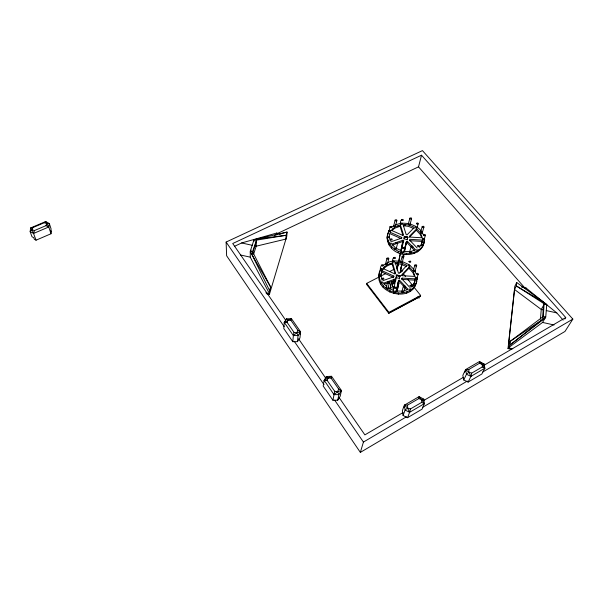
<?xml version="1.0" encoding="UTF-8"?>
<svg xmlns="http://www.w3.org/2000/svg" width="603" height="603" viewBox="0 0 603 603"><rect width="100%" height="100%" fill="white"/><g stroke="black" fill="none" stroke-linecap="round" stroke-linejoin="round"><path stroke-width="0.9" d="M265.855 292.809L269.428 293.616L250.26 257.164L250.283 251.21L254.029 239.677L287.066 232.065L286.794 236.195L269.398 294.43L266.722 293.827M279.023 234.183L287.066 232.065L286.101 235.291L256.893 239.014L252.551 251.715L252.536 253.252L256.252 241.728M468.101 382.083L470.913 376.385L471.704 373.136L482.294 366.948L482.317 364.4L479.46 361.536L465.569 369.609L462.833 375.368L463.737 379.965L468.101 382.083L481.865 373.996L484.835 368.229L484.111 363.963L479.46 361.536L479.385 363.323L468.81 369.481L465.569 369.609L466.488 374.244L463.737 379.965M254.014 241.23L254.029 239.677L256.275 240.175L286.101 235.291L285.83 239.406M407.5 417.713L409.595 412.309L407.575 407.99L407.605 405.095L418.814 398.575L421.791 399.706L423.796 399.163L424.346 403.671L422.077 409.143L407.5 417.713L403.083 415.482L402.359 410.635L404.379 405.163L419.1 396.616L423.796 399.163M256.275 240.175L256.192 246.19L253.637 254.134M269.398 294.43L269.549 290.533L270.604 287.005L252.551 251.715L250.283 251.21L269.549 290.533M270.453 290.623L270.604 287.005L251.903 254.504L252.551 251.715M276.558 233.941L276.604 233.075L280.87 234.017M407.605 405.095L404.379 405.163L405.118 410.063L409.595 412.309L410.432 408.947L421.655 402.389L421.791 399.706L419.1 396.616L418.814 398.575M297.422 341.667L298.04 335.57L300.596 331.816L297.905 330.331L290.947 320.314L291.453 318.663L284.247 322.364L283.802 328.567L292.794 341.69L297.422 341.667L299.947 337.944L300.596 331.816L291.453 318.663L286.478 318.851L284.247 322.364L293.36 335.592L292.794 341.69M400.565 238.358L389.93 233.655L390.254 232.313L401.726 237.378L401.749 238.087L391.445 241.584M393.412 277.847L393.797 276.061L381.985 270.694L381.495 271.908M393.797 276.061L393.812 276.807L383.154 280.553M387.043 238.253C386.515 238.11 390.254 225.891 388.671 231.869C385.679 237.062 387.382 243.793 391.362 247.984C400.769 259.282 424.791 255.891 424.361 239.044M423.683 243.725L423.894 241.215M511.495 349.348L508.02 348.564L514.796 286.38L516.703 282.513L546.778 304.462L545.738 316.99L542.572 322.432L508.427 347.81L512.776 348.798M380.086 270.853C370.551 294.181 415.836 304.937 416.748 279.046M416.439 282.611L417.14 277.764M516.703 282.513L516.326 285.95L544.147 302.548L543.326 316.447L542.723 319.349L510.379 341.2L508.427 344.818M542.519 317.856L543.582 305.359M540.416 319.228L541.26 309.46L544.388 303.935L546.778 304.462M421.052 245.406L422.424 240.062L409.806 239.331L409.46 239.971L417.095 247.901M421.859 243.28L422.424 240.062M412.467 286.485L414.562 282.144L415.143 278.857L402.126 278.111L401.756 278.79L409.641 287.247M414.562 282.144L415.143 278.857M422.175 226.63L422.665 227.474L423.728 227.391A0.904 0.709 14.6 0 0 423.427 226.246L422.236 226.472L420.487 232.449L420.977 233.286L422.025 233.203A0.897 0.709 14.7 0 0 421.731 232.065M414.849 265.147L415.354 266.044L416.447 265.946A0.935 0.754 15.7 0 0 416.145 264.732L414.917 264.981L413.191 270.762L413.681 271.659L414.766 271.561A0.92 0.754 15.9 0 0 414.668 270.476M411.14 246.431L411.638 247.305L412.716 247.215A0.92 0.739 14.6 0 0 412.422 246.032L411.208 246.273L409.543 252.152L410.025 253.019L411.095 252.928A0.912 0.731 14.7 0 0 410.997 251.881M403.339 286.252L403.844 287.179L404.96 287.081A0.95 0.784 15.9 0 0 404.658 285.822L403.407 286.078L401.764 291.746L402.261 292.674L403.362 292.568A0.935 0.776 16 0 0 403.437 291.618M409.852 218.241L410.334 219.077L411.389 218.995A0.897 0.701 13.4 0 0 411.095 217.856L409.919 218.09L408.299 224.105L408.766 224.934L409.814 224.851M389.553 234.017L389.221 236.994L390.352 241.283M402.186 256.26L402.676 257.142L403.769 257.051A0.927 0.746 14.4 0 0 403.475 255.853L402.254 256.094L400.656 261.928L401.146 262.81L402.224 262.72A0.912 0.746 14.5 0 0 402.397 261.996M508.578 344.539L514.563 289.515L516.326 285.95L544.388 303.935M380.764 275.39L381.985 270.694M381.164 273.31L380.892 275.677L382.023 280.237M401.56 219.763L402.035 220.6L403.09 220.517A0.889 0.701 12.9 0 0 402.812 219.386C400.392 218.595 399.133 225.537 402.088 224.444A0.889 0.701 13 0 0 401.809 223.321M378.661 276.89L379.377 272.051L380.749 268.712M393.661 257.715L394.143 258.597L395.236 258.506A0.92 0.746 13.7 0 0 394.95 257.308C392.508 256.486 391.279 263.458 394.249 262.305A0.912 0.746 13.8 0 0 393.97 261.107M387.586 282.332L388.076 283.252L389.191 283.154A0.942 0.784 14.3 0 0 388.912 281.903L387.661 282.159L386.176 287.857L386.659 288.777L387.767 288.679A0.935 0.776 14.4 0 0 387.948 287.925M395.101 220.118L395.576 220.954L396.631 220.864A0.897 0.709 12.5 0 0 396.359 219.733L395.101 220.118L393.684 225.974L394.151 226.811L395.199 226.728A0.889 0.709 12.6 0 0 395.274 225.869M386.953 258.288L387.435 259.177L388.528 259.086A0.927 0.754 13.2 0 0 388.249 257.88L387.02 258.129L385.573 263.956L386.048 264.838L387.134 264.747A0.92 0.754 13.3 0 0 387.209 263.835M389.975 226.69L390.45 227.535L391.505 227.444A0.897 0.716 12.3 0 0 391.234 226.306L389.975 226.69L389.176 231.168M381.661 265.109L382.136 266.006L383.237 265.908A0.927 0.761 13.1 0 0 382.965 264.694C380.742 263.586 378.774 272.232 381.963 270.604A0.935 0.769 13.1 0 0 381.684 269.375L380.764 269.353L380.387 270.099M51.014 233.753L50.999 228.65L49.318 223.532L45.715 221.535L30.61 227.942L30.15 231.68L32.004 236.768L33.73 237.642L34.333 239.308L36.052 240.182L51.014 233.753L48.768 226.977L45.715 221.535L44.328 222.718L32.826 227.595L30.61 227.942L32.132 229.803L36.052 240.182M32.826 227.595L32.132 229.803L30.15 231.68L33.625 233.436L48.768 226.977L49.318 223.532L46.725 223.607L44.328 222.718M337.725 400.196L338.894 394.618L341.434 390.525L338.675 389.056L331.145 378.202L331.529 376.287L324.165 380.327L323.193 386.041L332.924 400.241L337.725 400.196L340.235 396.141L341.434 390.525L331.529 376.287L326.366 376.513L324.165 380.327L334.032 394.656L332.924 400.241M326.08 378.149L326.366 376.513L328.062 377.908L331.145 378.202M338.675 389.056L337.597 391.679L338.894 394.618L334.032 394.656L334.68 391.279L327.165 380.387L324.165 380.327M297.905 330.331L296.797 332.75L298.04 335.57L293.36 335.592L293.993 332.366L287.058 322.319L284.247 322.364M398.387 281.458L397.852 284.126L398.523 281.691M400.166 272.571L401.771 264.566L400.807 268.109M403.083 258.039L403.806 254.443M404.342 251.745L405.97 243.65M400.302 272.654L401.945 264.446M402.495 261.71L403.957 254.413M404.507 251.677L406.55 242.007M399.344 278.496L399.97 275.692L396.706 274.968L395.983 278.315L396.706 274.968M407.085 239.828L407.703 237.054L404.538 236.361L404.018 238.72M397.098 290.646L398.945 283.003L397.03 291.588M394.927 279.762L394.211 283.312L395.108 279.068L383.5 283.154L386.96 286.87M397.279 268.222L398.184 263.775L397.008 268.207M398.779 260.85L400.43 252.763M400.791 250.969L402.623 241.984M397.045 270.031L398.342 263.647M398.711 261.83L400.565 252.717M400.935 250.893L402.992 241.23M395.214 279.174L395.847 279.581L393.148 290.669M395.169 247.531L391.799 244.034L403.015 240.213L403.731 240.703L401.176 251.172M404.538 236.361L404.025 238.909L407.198 239.595M389.832 289.025L391.641 281.375L393.473 281.782M389.953 289.131L391.641 281.375M379.076 277.003L366.684 283.387L366.496 284.247L388.777 313.311L420.449 296.397M387.744 241.63L388.061 240.296L387.36 236.911M379.37 280.478L379.679 279.197L378.97 275.594M403.935 251.805L406.482 241.381L407.357 241.275L415.618 249.876L411.058 251.406M406.482 241.381L404.07 251.398L410.349 251.647M395.99 291.339L398.673 280.297L399.578 280.184L408.058 289.304L403.889 290.812M392.553 228.823L392.229 230.173L394.807 228.175L400.06 226.253L400.4 224.904L395.131 226.818L391.37 230.346L402.827 235.396L403.528 234.951L400.4 224.904M389.071 244.969L389.395 243.642L388.061 240.296M383.252 269.36L384.382 266.986L387.066 264.853L392.508 262.795L395.666 273.468L394.942 273.943L383.154 268.606L384.382 266.986M380.712 284.028L381.028 282.747L379.679 279.197M395.402 226.411L396.834 220.555M391.362 247.984L391.686 246.657L389.395 243.642M387.345 264.416L388.739 258.747M397.912 226.743L398.251 225.386M383.056 287.224L383.372 285.95L381.028 282.747M401.975 253.999L402.307 252.672C410.666 254.896 421.746 251.587 424.082 242.398M384.066 268.282L386.742 266.157L389.953 264.627L390.284 263.323M393.97 293.601L394.294 292.319C403.068 294.724 414.495 290.91 416.839 281.33M395.063 273.875L392.176 264.106L392.508 262.795M396.163 248.911L397.633 243.167M277.259 233.61L418.52 166.85L421.52 155.212L565.75 317.532L564.8 319.062M387.978 288.332L389.41 282.807M401.379 238.72L401.726 237.378M403.445 225.899L404.899 225.846L405.254 224.497L408.977 225.047L414.465 227.323L407.063 234.846L406.211 234.642L403.06 224.572L405.254 224.497M397.988 252.627L398.327 251.308L394.724 249.265L391.686 246.657M397.498 243.311L402.668 241.547L403.015 240.213M403.731 240.703L403.286 242.489L402.766 241.652L403.113 240.318M394.92 263.745L397.173 263.654L397.513 262.35L401.357 262.931L407.002 265.328L399.314 273.347L398.447 273.136L395.259 262.441L397.513 262.35M389.862 292.154L390.194 290.88L386.485 288.716L383.372 285.95M392.651 283.93L393.593 280.38M396.895 267.951L398.078 263.511M392.485 284.684L392.93 283.011L392.214 286.515L394.739 287.081M392.297 285.912L393.947 279.709M384.013 284.149L394.761 280.35L395.108 279.068M410.01 224.542L411.585 218.678M395.847 279.581L395.402 281.345L394.761 280.35M404.364 237.032L407.53 237.718L407.703 237.054M406.12 242.708L406.995 242.61L407.357 241.275M420.63 295.432L388.912 312.362L388.686 313.191L420.351 296.277L420.63 295.432L413.688 286.749M398.673 280.297L398.327 281.578L399.224 281.465L399.578 280.184M399.97 275.692L399.789 276.332L396.533 275.609M406.143 254.624L406.512 253.313M402.126 278.111L401.764 279.4L414.751 280.139M398.274 294.256L398.628 292.99M409.558 237.069L416.311 230.18L416.696 228.831L420.532 232.954L422.281 237.793L409.723 237.062L409.309 236.361L416.696 228.831M417.05 227.67L418.15 223.758M401.907 275.571L408.917 268.229L409.294 266.933L413.228 271.305L415 276.438L402.05 275.699L401.628 274.945L409.294 266.933M414.178 253.561L414.555 252.242M33.625 233.436L34.454 230.557L45.979 225.658L46.725 223.607M403.573 292.221L405.171 286.726M422.221 232.886L423.924 227.067M417.623 251.918L418.007 250.599M406.573 293.096L406.942 291.829M420.442 249.65L420.834 248.33M360.345 452.393L564.973 331.454L572.85 319.108L422.454 150.607L226.117 242.059L226.63 255.762L360.345 452.393L363.428 442.059L406.452 416.801M424.263 239.18L425.424 235.306M414.97 271.222L416.65 265.606M422.492 246.876L422.891 245.549M410.13 291.339L410.515 290.073M413.432 285.151L414.954 280.862M413.055 288.92L413.447 287.654M417.042 277.908L418.188 274.177M415.196 285.958L415.588 284.684M250.283 252.747L251.142 250.087M327.165 380.387L328.062 377.908M403.083 415.482L405.118 410.063L407.575 407.99L410.432 408.947M422.258 241.954L421.18 244.788L419.326 247.283M413.191 270.762L414.005 270.234M287.058 322.319L287.993 320.035L290.947 320.314M401.764 291.746L402.6 291.204M420.487 232.449L421.278 231.959M400.656 261.928L401.244 261.431M386.176 287.857L386.779 287.337M392.696 261.514L393.518 261.001M385.573 263.956L386.169 263.451M393.684 225.974L394.053 225.575M389.003 230.61L390.066 230.519A0.904 0.724 12.4 0 1 390.345 231.68L388.92 231.484L389.252 230.301M525.56 288.754L525.974 287.948L556.773 312.897L563.157 320.11M508.02 348.564L509.972 344.969L510.379 341.2L543.326 316.447L545.738 316.99L509.972 344.969L545.157 317.992M413.824 283.877L410.794 287.45M380.41 270.054L381.518 268.591M409.151 288.784L409.249 289.9L410.553 289.93A0.935 0.776 16.5 0 0 410.251 288.686M394.611 248.15L394.694 249.197L395.96 249.235A0.904 0.731 13.4 0 0 395.877 248.187M401.523 271.968L402.796 270.634M468.81 369.481L468.908 372.224L466.488 374.244L470.913 376.385L484.835 368.229L482.317 364.4L479.385 363.323M334.032 394.656L337.597 391.679L341.434 390.525M293.36 335.592L296.797 332.75L300.596 331.816M382.905 265.87L385.845 263.541L389.372 261.86L393.322 260.926M391.113 227.776L393.947 225.582M393.978 290.789L393.88 292.025L395.191 292.063A0.935 0.784 15.3 0 0 395.267 291.113M381.443 281.714L381.375 282.913L382.671 282.943A0.927 0.769 13.7 0 0 382.604 281.842M401.952 251.255L401.907 252.401L403.173 252.431A0.904 0.731 14.1 0 0 403.083 251.383M389.832 242.647L389.734 243.8L390.993 243.831A0.897 0.724 12.8 0 0 391.068 242.949M415.686 226.834L415.61 227.949L416.854 227.987A0.889 0.701 14.1 0 0 417.012 227.301M404.379 406.595L403.724 407.409M400.761 223.404L401.364 223.216M409.595 412.309L424.346 403.671L421.791 399.706M422.688 407.274L467.325 381.058M482.754 372.006L572.85 319.108M403.106 412.542L364.883 434.876L339.203 397.686M423.434 400.671L463.285 377.388M483.614 365.516L565.75 317.532M465.222 371.207L464.596 372.051M380.727 276.151L385.686 273.604M389.817 271.471L393.947 269.345M234.424 246.348L241.645 242.956L276.604 233.075M421.52 155.212L232.72 243.522L285.694 320.216M395.651 224.798L401.183 223.148M50.727 230.361L51.285 232.042M392.327 245.067L395.779 243.898M415.836 276.935L415.226 277.659L415.746 278.345M408.48 264.732L408.027 265.833L409.46 266.029A0.92 0.746 15.2 0 0 409.369 264.958M379.649 274.885L379.166 276.001L380.614 276.197A0.927 0.761 13.2 0 0 380.802 275.458M381.367 268.38L380.734 269.096L381.473 269.858M381.933 269.873L382.325 269.684A0.92 0.754 13.1 0 0 382.257 268.599M421.738 244.449L421.301 245.511L422.718 245.707A0.904 0.724 15.3 0 0 422.417 244.539M417.065 249.205L416.62 250.275L418.037 250.471A0.904 0.731 15.1 0 0 418.203 249.755M423.087 238.26L422.507 238.939L423.012 239.587M388.015 236.24L387.548 237.296L388.958 237.484A0.897 0.716 12.5 0 0 389.033 236.61M274.561 235.366L277.237 234.657M482.317 364.4L484.111 363.963M285.852 239.09L256.192 246.19L254.707 245.858M389.953 264.627L392.176 264.106M414.638 283.5C412.942 283.538 414.314 285.86 415.407 284.85A0.935 0.769 16.6 0 0 415.309 283.749M402.42 291.174L396.126 290.955M394.015 260.903L400.882 261.28M401.847 223.125L408.502 223.494M409.445 240.665L422.032 241.396M389.749 231.522L390.571 231.356A0.889 0.709 12.4 0 0 390.495 230.338M293.993 332.366L296.797 332.75M334.68 391.279L337.597 391.679M404.899 225.846L408.615 226.396L414.095 228.673M397.173 263.654L401.003 264.235L406.633 266.632M404.749 236.647L408.178 237.394M403.957 236.911L407.515 237.68M521.482 286.96L525.974 287.948M299.985 334.22L299.962 333.534M396.932 275.202L400.467 275.986M396.133 275.398L399.797 276.212M241.645 242.956L252.205 245.3M543.627 309.98L541.26 309.46L514.563 289.515M546.258 310.568L556.773 312.897M396.156 277.674L399.427 278.398M390.39 287.465L394.06 288.287M240.499 254.979L250.26 257.164M542.572 322.432L554.067 324.994M32.132 229.803L34.454 230.557M465.569 369.609L468.908 372.224L471.704 373.136M410.108 223.879L416.085 226.509M401.319 250.72L395.854 248.119M398.327 251.308L402.329 252.68M402.525 261.687L408.683 264.468M393.284 290.247L388.34 287.887M390.194 290.88L394.317 292.334M381.676 271.991L393.458 277.35M421.655 402.389L424.346 403.671M45.979 225.658L48.768 226.977M482.294 366.948L484.835 368.229M286.478 318.851L287.993 320.035M416.816 226.924L419.824 229.434L422.168 232.396L423.705 235.652M416.311 230.18L420.148 234.296L421.527 237.228M409.429 264.898L413.96 269.443M408.917 268.229L412.844 272.594L414.253 275.707M404.379 405.163L407.575 407.99M406.995 242.61L414.6 250.531M399.224 281.465L403.452 286.018M404.658 287.322L407.07 289.93M418.52 166.85L524.768 287.85M400.392 270.114L401.553 271.561M403.286 273.732L405.593 276.626M407.907 279.521L412.535 285.302M417.902 296.774L419.055 298.214M366.684 283.387L388.912 312.362M298.538 338.811L325.824 378.322M226.117 242.059L284.126 326.555M294.241 341.283L324.045 384.691M334.688 400.196L363.428 442.059M416.409 274.131L417.125 274.697L417.977 274.516A0.935 0.761 16.3 0 0 417.675 273.295C415.437 273.83 416.266 274.033 414.917 270.702M468.908 372.224L470.913 376.385M400.06 226.253L402.917 235.456M417.005 277.508A0.927 0.761 16.4 0 1 416.839 278.254M409.723 223.849A0.889 0.701 13.5 0 1 409.814 224.851M424.226 238.803A0.897 0.716 15.1 0 1 424.195 239.353M422.876 239.18L423.374 240.039L424.444 239.956A0.912 0.724 15.1 0 0 424.135 238.788L422.876 239.18M423.668 234.861L424.165 235.713L425.221 235.63A0.904 0.716 15 0 0 424.919 234.477L423.668 234.861M417.608 245.851L418.098 246.717L419.168 246.635A0.912 0.731 15.1 0 0 418.866 245.459L417.608 245.851M415.497 278.496L416.002 279.415L417.11 279.317A0.942 0.769 16.4 0 0 416.801 278.073L415.497 278.496M410.055 285.423L410.553 286.342L411.661 286.244A0.942 0.776 16.4 0 0 411.359 284.993L410.055 285.423M416.417 223.321L416.899 224.158L417.954 224.075A0.897 0.709 14.1 0 0 417.66 222.937L416.417 223.321M408.97 261.453L409.46 262.343L410.545 262.245A0.927 0.754 15.1 0 0 410.251 261.046L408.97 261.453M402.646 247.818L403.128 248.685L404.206 248.602A0.912 0.739 14 0 0 403.92 247.418L402.646 247.818M394.596 287.556L395.086 288.475L396.201 288.377A0.942 0.784 15.2 0 0 395.907 287.126L394.596 287.556M395.87 242.715L396.344 243.582L397.422 243.491A0.912 0.731 13.3 0 0 397.143 242.316L395.87 242.715M390.39 239.195L390.865 240.054L391.935 239.964A0.904 0.731 12.8 0 0 391.664 238.803L390.39 239.195M382.001 278.405L382.483 279.317L383.591 279.227A0.935 0.776 13.6 0 0 383.32 277.983L382.001 278.405"/></g></svg>
